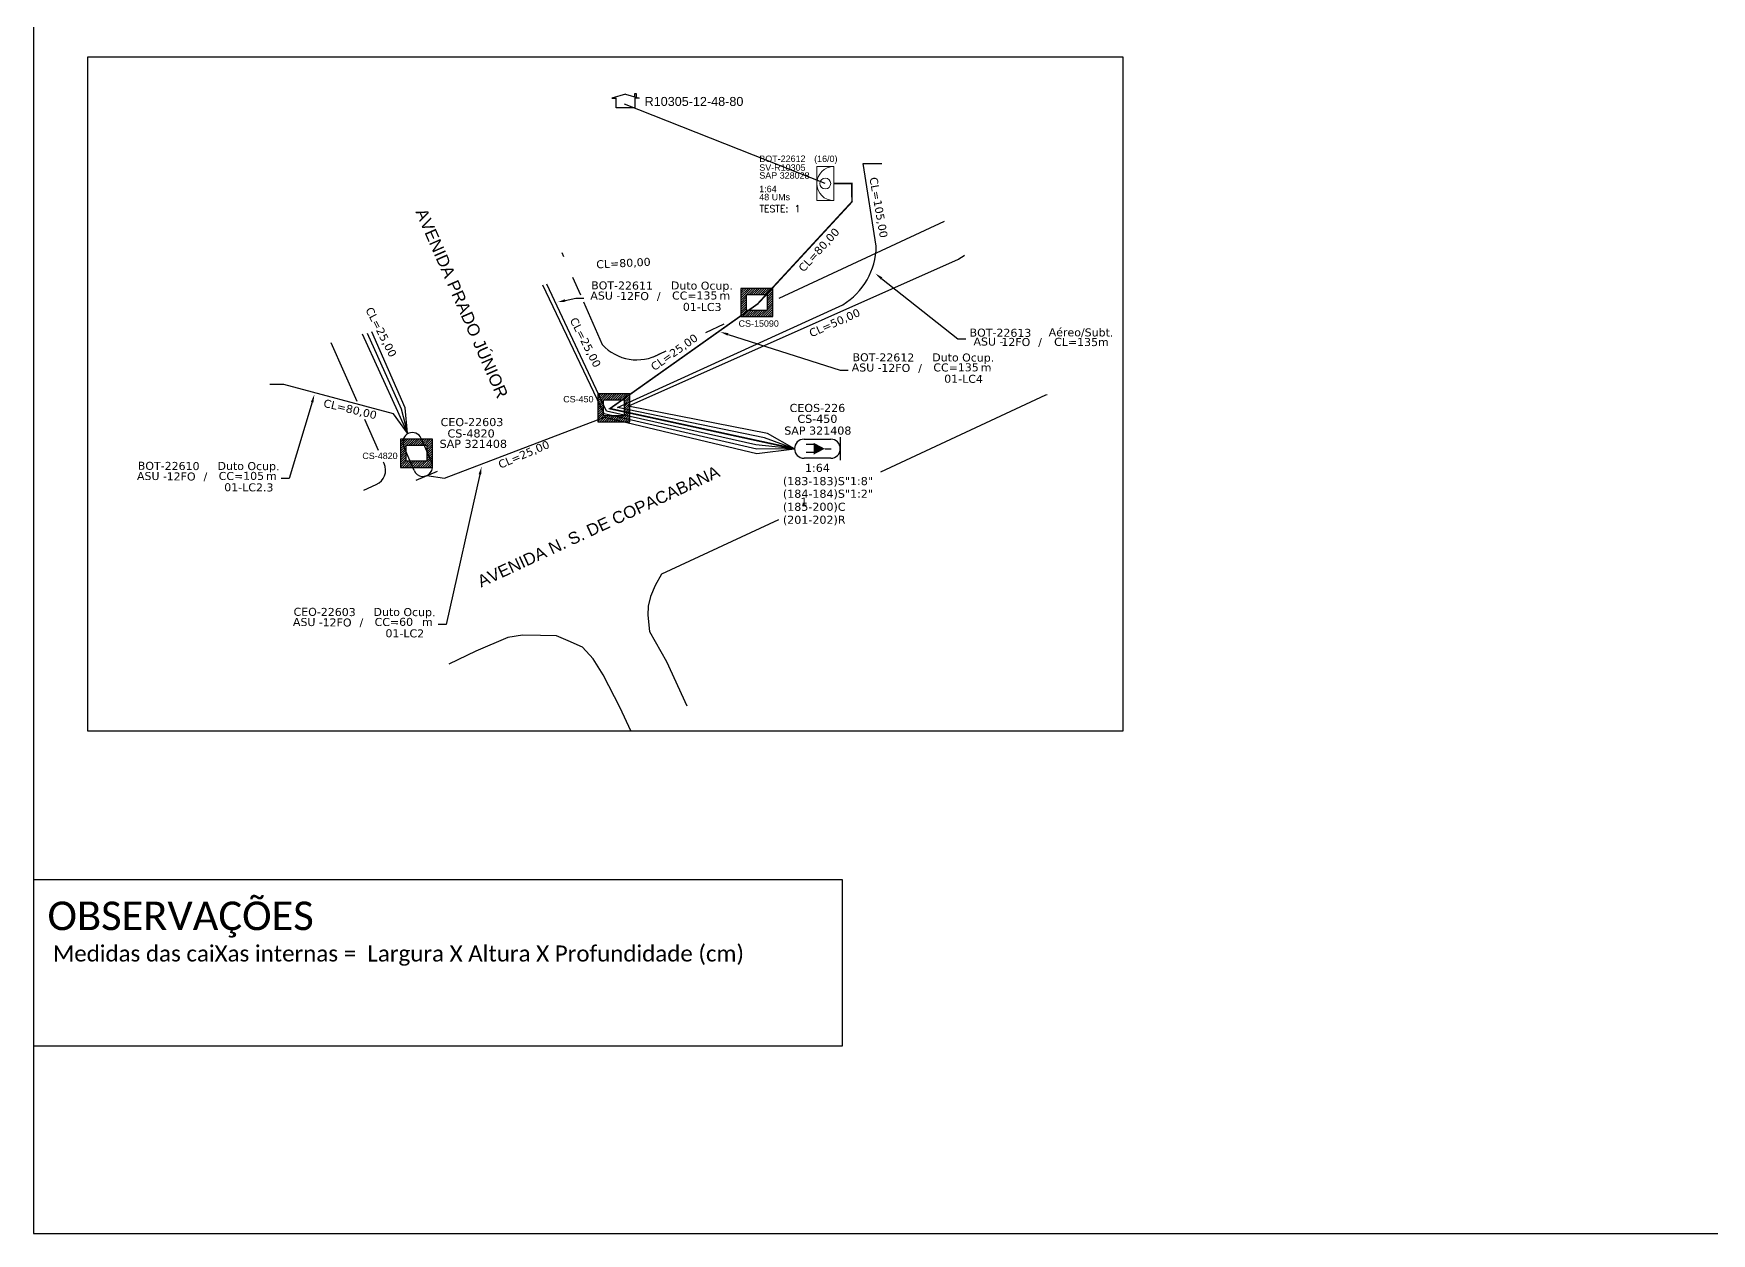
# Model space of a CAD drawing. Extents: x -89 to 749, y 705 to 1299.
# Drawn here: x -89.3 to 330, y 705 to 1004.8 of the extents above; entities that cross this region are included whole.
import ezdxf
from ezdxf import colors
from ezdxf.entities.mleader import LeaderData, LeaderLine
from ezdxf.enums import TextEntityAlignment as Align
from ezdxf.math import Vec2, Vec3

# ---------------------------------------------------------------- set-up
doc = ezdxf.new("R2010")
doc.units = 0
for name, color, linetype in [('10.1-Caixas Subterrâneas', 5, 'Continuous'), ('20.4-CEOS', 1, 'Continuous'), ('20.5-CEO', 1, 'Continuous'), ('CAP a instalar', 1, 'Continuous'), ('celulas gpon', 7, 'Continuous'), ('label_cabos', 7, 'Continuous'), ('Legenda', 1, 'Continuous'), ('QUADRA', 7, 'Continuous'), ('Segmento de Logradouro Texto', 238, 'Continuous'), ('surveys', 7, 'Continuous'), ('surveys legendas', 7, 'Continuous')]:
    doc.layers.add(name, color=color, linetype=linetype)
doc.layers.add("20.0-LEGENDA DOS CDO'S", color=1, linetype='Continuous', lineweight=0)
doc.layers.add('20.1-CDO_INTERIOR', color=1, linetype='Continuous', lineweight=0)
doc.layers.add('DROP DE CLIENTE', color=140, linetype='Continuous', plot=False)
doc.layers.add('EXTRA', color=50, linetype='Continuous', plot=False)
doc.styles.add('ARIAL', font='arial.ttf')
doc.styles.add('DIGICADE', font='')
doc.styles.add('ROMANS', font='romans')
doc.styles.add('siredit', font='verdana.ttf')
doc.styles.get("Standard").update_dxf_attribs({"font": 'arial.ttf'})
doc.styles.add('WMF-Calibri0', font='calibri.ttf')
doc.styles.get('DIGICADE').set_extended_font_data('Arial')
doc.linetypes.add('FENCELINE1', pattern='A,0.25,-0.1,[133,ltypeshp.shx,S=0.1,R=0,X=-0.1,Y=0],-0.1,1', length=1.45)

# ---------------------------------------------------------------- blocks, each defined once
blk = doc.blocks.new('*X72')
at = {"color": 0, "linetype": 'Continuous'}
for p, q in [((-1.25, 0.34099), (-0.49099, 1.1)), ((-1.25, 0.517767), (-0.667767, 1.1)), ((-1.25, 0.694544), (-0.844544, 1.1)), ((-1.25, 0.87132), (-1.02132, 1.1)), ((-1.25, 1.048097), (-1.198097, 1.1)), ((-1.25, 0.164214), (-0.8035, 0.610714)), ((-1.25, -0.012563), (-0.8035, 0.433937)), ((-1.25, -0.18934), (-0.8035, 0.25716)), ((-1.25, -0.366117), (-0.8035, 0.080383)), ((-0.789214, 0.625), (-0.314214, 1.1)), ((-0.612437, 0.625), (-0.137437, 1.1)), ((-0.43566, 0.625), (0.03934, 1.1)), ((-0.258883, 0.625), (0.216117, 1.1)), ((-0.082107, 0.625), (0.392893, 1.1)), ((0.09467, 0.625), (0.56967, 1.1)), ((0.271447, 0.625), (0.746447, 1.1)), ((0.448223, 0.625), (0.923223, 1.1)), ((0.625, 0.625), (1.1, 1.1)), ((0.801777, 0.625), (1.25, 1.073223)), ((0.8035, 0.449947), (1.25, 0.896447)), ((0.8035, 0.27317), (1.25, 0.71967)), ((0.8035, 0.096393), (1.25, 0.542893)), ((0.8035, -0.080383), (1.25, 0.366117)), ((0.8035, -0.25716), (1.25, 0.18934)), ((0.8035, -0.433937), (1.25, 0.012563)), ((-1.25, -0.542893), (-0.8035, -0.096393)), ((-1.25, -0.71967), (-0.8035, -0.27317)), ((-1.25, -0.896447), (-0.8035, -0.449947)), ((-1.25, -1.073223), (-0.801777, -0.625)), ((-1.1, -1.1), (-0.625, -0.625)), ((-0.923223, -1.1), (-0.448223, -0.625)), ((-0.746447, -1.1), (-0.271447, -0.625)), ((-0.56967, -1.1), (-0.09467, -0.625)), ((-0.392893, -1.1), (0.082107, -0.625)), ((-0.216117, -1.1), (0.258883, -0.625)), ((-0.03934, -1.1), (0.43566, -0.625)), ((0.137437, -1.1), (0.612437, -0.625)), ((0.314214, -1.1), (0.789214, -0.625)), ((0.49099, -1.1), (1.25, -0.34099)), ((0.667767, -1.1), (1.25, -0.517767)), ((0.8035, -0.610714), (1.25, -0.164214)), ((0.844544, -1.1), (1.25, -0.694544)), ((1.02132, -1.1), (1.25, -0.87132)), ((1.198097, -1.1), (1.25, -1.048097))]:
    blk.add_line(p, q, dxfattribs=at)
blk = doc.blocks.new('MANHOLE_MQ')
at = {"color": 0, "linetype": 'Continuous'}
for p, q in [((0.00000623, 0.00000569), (-0.00000627, 0.00000569)), ((-0.00000627, 0.00000569), (-0.00000627, -0.00000531)), ((-0.00000404, 0.00000331), (0.00000399, 0.00000331)), ((-0.00000404, -0.00000294), (-0.00000404, 0.00000331)), ((0.00000399, 0.00000331), (0.00000399, -0.00000294)), ((0.00000623, -0.00000531), (0.00000623, 0.00000569)), ((-0.00000627, -0.00000531), (0.00000623, -0.00000531)), ((0.00000399, -0.00000294), (-0.00000404, -0.00000294)), ((0.00000399, -0.00000294), (0.00000399, -0.00000294))]:
    blk.add_line(p, q, dxfattribs=at)
at = {"color": 0, "linetype": 'Continuous', "xscale": 5e-06, "yscale": 5e-06, "zscale": 1e-05}
blk.add_blockref('*X72', (-0.00000002, 0.00000019), dxfattribs=at)
blk = doc.blocks.new('*U98')
at = {"layer": '20.4-CEOS', "color": 7, "style": 'siredit'}
for tag, p in [('FIBRAS_SPLITTER', (0, 0)), ('FIBRAS_TOP_C', (0, -4.13)), ('RESERVA_FINAIS', (0, -5.46))]:
    blk.add_attdef(tag, p, '', height=1.01, dxfattribs=at)
for tag, p, flags in [('ID_ATIVIDADE', (0, -6.77), 3), ('QTDE', (0, -9.4), 1), ('FATOR', (0, -8.09), 1), ('FID', (0, -10.71), 1)]:
    blk.add_attdef(tag, p, '', height=1.01, dxfattribs=dict(at, flags=flags))
blk = doc.blocks.new('*U99')
at = {"layer": '20.4-CEOS', "color": 7, "style": 'siredit'}
blk.add_attdef('FIBRAS_SPLITTER', (0, 0), '', height=1.01, dxfattribs=at)
for tag, p, flags in [('ID_ATIVIDADE', (0, -1.48), 3), ('FATOR', (0, -2.79), 1), ('QTDE', (0, -4.11), 1), ('FID', (0, -5.42), 1)]:
    blk.add_attdef(tag, p, '', height=1.01, dxfattribs=dict(at, flags=flags))
blk = doc.blocks.new('LEGENDA DOS CABOS')
at = {"layer": 'EXTRA', "color": 0, "style": 'siredit'}
for tag, p in [('ID', (4.6, 0.97)), ('XX', (9.03, 0.97))]:
    blk.add_attdef(tag, text='', height=0.48, rotation=359.69, dxfattribs=at).set_placement(p, align=Align.MIDDLE_CENTER)
at = {"layer": 'Legenda', "color": 0, "style": 'siredit'}
for tag, p in [('TIPO_CABO', (1.31, 0)), ('CABO', (4.69, -0.05)), ('/', (6.81, -0.05)), ('METROS', (10.03, -0.05))]:
    blk.add_attdef(tag, text='', height=0.8, rotation=359.69, dxfattribs=at).set_placement(p, align=Align.MIDDLE_CENTER)
blk = doc.blocks.new('Inst CB DT OCUP CFOA-SM-ASU-120-S-12')
at = {"layer": 'label_cabos', "color": 0, "style": 'siredit'}
for tag, flags, p in [('ID_ATIVIDADE', 3, (1.31, 2.67)), ('FATOR', 1, (11.56, 2.55))]:
    blk.add_attdef(tag, text='', height=1, rotation=359.69, dxfattribs=dict(at, flags=flags)).set_placement(p, align=Align.MIDDLE_CENTER)
for tag, p in [('TIPO_CABO', (1.26, 0)), ('DESTINO_CABO', (3.13, 1.26)), ('CABO', (4.69, -0.05)), ('/', (7.71, -0.05)), ('LANCE', (10.91, 0)), ('TIPO_CABO', (13.11, 1.24)), ('UND', (15.96, 0)), ('FID', (13.15, -1.41))]:
    blk.add_attdef(tag, text='', height=1, rotation=359.69, dxfattribs=at).set_placement(p, align=Align.MIDDLE_CENTER)
blk.add_attdef('QTDE', (12.43, -0.47), '', height=1, rotation=359.69, dxfattribs=at)
blk = doc.blocks.new('Inst CDOI-64')
at = {"layer": '20.1-CDO_INTERIOR', "color": 1, "lineweight": 18}
blk.add_lwpolyline([(-2.12, -2.13), (-2.12, 2.12), (0, 2.12), (0.01, -2.13)], close=True, dxfattribs=at)
blk.add_circle((-1.06, 0), 0.68, dxfattribs=at)
blk.add_arc((0.01, 0), 2.13, 90.0276, 270.0276, dxfattribs=at)
at = {"layer": "20.0-LEGENDA DOS CDO'S"}
for tag, p, style, flags in [('ID_ATIVIDADE', (-9.3, 3.78), 'ARIAL', 3), ('FATOR', (-1.5, 3.78), 'ARIAL', 1), ('QTDE', (-9.18, -3.66), 'DIGICADE', 3)]:
    blk.add_attdef(tag, p, '', height=0.8, rotation=0.118, dxfattribs=dict(at, style=style, flags=flags))
at = {"layer": "20.0-LEGENDA DOS CDO'S", "style": 'ARIAL'}
for tag, p, rotation in [('SURVEY', (-9.3, 1.6), 359.9724), ('FID', (-9.3, 2.69), 0.118), ('SAP', (-9.3, 0.61), 359.9724), ('1:XX', (-9.31, -1.08), 359.9724), ('UMS', (-9.31, -2.09), 359.9724)]:
    blk.add_attdef(tag, p, '', height=0.8, rotation=rotation, dxfattribs=at)
blk.add_attdef('FIBRAS_UTILIZADAS', text='', height=0.8, rotation=359.9724, dxfattribs=at).set_placement((-0.99, 2.69), align=Align.CENTER)
blk = doc.blocks.new('Teste  FTTH')
at = {"color": 0, "lineweight": 0, "style": 'ROMANS'}
for tag, p in [('TESTE', (-2.3, -0.29)), ('QTDE', (0.21, -0.29))]:
    blk.add_attdef(tag, p, '', height=0.48, dxfattribs=at)
for tag, p, flags in [('FID', (-2.23, -1.25), 1), ('FATOR', (-2.23, -2.03), 3), ('ID_ATIVIDADE', (-2.23, -2.72), 3)]:
    blk.add_attdef(tag, p, '', height=0.48, dxfattribs=dict(at, flags=flags))
blk = doc.blocks.new('SURVEY_SURVEY')
for p, q in [((0, 0.0000152), (-0.0000151, 0.0000108)), ((-0.0000151, 0.0000108), (-0.0000104, 0.0000108)), ((-0.0000103, 0), (-0.0000103, 0.0000108)), ((0.0000103, 0), (-0.0000103, 0)), ((0, 0.0000152), (0.0000151, 0.0000108)), ((0.0000101, 0.0000159), (0.0000117, 0.0000159)), ((0.0000101, 0.0000123), (0.0000101, 0.0000159)), ((0.0000151, 0.0000108), (0.0000103, 0.0000108)), ((0.0000103, 0.0000108), (0.0000103, 0)), ((0.0000117, 0.0000159), (0.0000117, 0.0000119))]:
    blk.add_line(p, q)

msp = doc.modelspace()

# ---------------------------------------------------------------- linework, layer by layer
msp.add_lwpolyline([(-89.32, 705.02), (749.25, 705.02), (749.25, 1299.02), (-89.32, 1299.02), (-89.32, 705.02)])
at = {"color": 7}
for points in [[(-75.87, 830.61), (182.97, 830.61), (182.97, 998.96), (-75.87, 998.96)], [(-89.24, 793.42), (112.74, 793.42), (112.74, 751.85), (-89.24, 751.85)]]:
    msp.add_lwpolyline(points, close=True, dxfattribs=at)
at = {"layer": '20.4-CEOS', "color": 5}
for p, q in [((103.21, 903.48), (109.9, 903.48)), ((109.9, 898.72), (103.21, 898.72))]:
    msp.add_line(p, q, dxfattribs=at)
for points in [[(105.77, 902.14), (103.74, 902.14)], [(112.28, 903.97), (112.28, 898.22)], [(105.77, 900.15), (103.74, 900.15)], [(108.4, 901.1), (110.01, 901.1)]]:
    msp.add_lwpolyline(points, dxfattribs=at)
msp.add_lwpolyline([(108.4, 901.1, 0, 2.94, 0), (105.64, 901.1, 2.94, 2.94, 0)], format="xyseb", dxfattribs=at)
for centre, start, end in [((103.21, 901.1), 90, 270), ((109.9, 901.1), 270, 90)]:
    msp.add_arc(centre, 2.38, start, end, dxfattribs=at)
at = {"layer": '20.5-CEO', "color": 7}
for p, q in [((5.8, 895.63), (3.16, 901.81)), ((7.56, 903.69), (10.2, 897.52))]:
    msp.add_line(p, q, dxfattribs=at)
msp.add_lwpolyline([(6.28, 893.24), (11.59, 895.51)], dxfattribs=at)
for centre, start, end in [((5.36, 902.75), 23.1384, 203.1384), ((8, 896.57), 203.1384, 23.1384)]:
    msp.add_arc(centre, 2.39, start, end, dxfattribs=at)
at = {"layer": 'CAP a instalar', "color": 7, "linetype": 'FENCELINE1', "ltscale": 5}
for points in [[(100.83, 901.1), (93.35, 903.82), (56.64, 911.43), (112.91, 937.08, 0.257674), (121.27, 951.7), (117.96, 972.37), (122.62, 972.37)], [(100.83, 901.1), (94.05, 904.88), (59.28, 911.76), (141.78, 948.47, 0.006548), (143.33, 949.49)]]:
    msp.add_lwpolyline(points, format="xyb", dxfattribs=at)
at = {"layer": 'CAP a instalar', "linetype": 'FENCELINE1', "ltscale": 5}
msp.add_lwpolyline([(100.83, 901.1, 0.4, 0.4, 0), (54.7, 911.11, 0.4, 0.4, 0), (91.62, 937.27, 0.4, 0.4, 0), (115.21, 962.82, 0.4, 0.4, 0), (115.14, 967.36, 0.4, 0.4, 0), (110.65, 967.36, 0.4, 0.4, 0)], format="xyseb", dxfattribs=at)
at = {"layer": 'CAP a instalar', "color": 7, "linetype": 'FENCELINE1', "ltscale": 5}
for points in [[(100.83, 901.1), (91.45, 900.97), (53.28, 909.84), (37.91, 941.96)], [(100.83, 901.1), (91.14, 902.1), (53.88, 910.51), (38.94, 942.24)], [(4.12, 904.95), (1.69, 910.41), (-7.08, 929.7)], [(-5.92, 930.01), (2.55, 911.1), (4.12, 904.95)], [(4.12, 904.95), (3.58, 911.33), (-4.82, 930.31)], [(4.12, 904.95), (0.59, 909.85), (-26.77, 917.15), (-30.31, 917.15)], [(8.94, 894.37), (13.4, 893.74), (53.32, 909.01), (91.39, 899.9), (100.83, 901.1)]]:
    msp.add_lwpolyline(points, dxfattribs=at)
at = {"layer": 'DROP DE CLIENTE'}
msp.add_lwpolyline([(108.53, 967.36), (58.38, 987.23)], dxfattribs=at)
at = {"layer": 'QUADRA', "color": 4}
for points in [[(96.98, 938.68), (138.34, 957.92)], [(45.38, 943.99), (47.34, 939.54)], [(48.09, 937.81), (52.79, 927.12)], [(78.65, 930.15), (83.23, 932.28)], [(-8.49, 912.91), (-14.93, 927.56)], [(163.98, 914.6), (163.58, 914.51), (122.31, 895.26)], [(-3.12, 900.65), (-6.52, 908.41)], [(96.81, 883.36), (67.58, 869.72), (65.98, 866.89), (64.84, 864.19), (64.25, 861.79), (64.2, 859.47), (64.63, 855.43), (68.83, 847.97), (73.94, 836.88)], [(59.91, 830.61), (57.31, 836.39), (53.05, 844.59), (50.5, 848.56), (47.88, 851.53), (44.31, 853.12), (41.36, 854.34), (37.35, 854.44), (32.9, 854.53), (29.2, 853.9), (21.21, 850.49), (14.49, 847.28)]]:
    msp.add_lwpolyline(points, dxfattribs=at)
at = {"layer": 'QUADRA', "color": 8}
for points in [[(42.68, 950.16), (43.12, 949.15)], [(65.59, 924.08), (68.73, 925.54)]]:
    msp.add_lwpolyline(points, dxfattribs=at)
at = {"layer": 'QUADRA', "color": 4}
msp.add_lwpolyline([(-6.8, 890.71), (-3.68, 892.14, 0.409456), (-1.68, 897.38), (-1.85, 897.77)], format="xyb", dxfattribs=at)
msp.add_arc((61.42, 935), 11.69, 222.3923, 298.999, dxfattribs=at)

# ---------------------------------------------------------------- block references
at = {"color": 0, "lineweight": 0, "xscale": 2, "yscale": 2, "zscale": 2}
msp.add_blockref('Inst CDOI-64', (110.64, 967.36), dxfattribs=at).add_auto_attribs({'FIBRAS_UTILIZADAS': '(16/0)', 'SURVEY': 'SV-R10305', 'SAP': 'SAP 328028', '1:XX': '1:64', 'UMS': '48 UMs', 'FID': 'BOT-22612'})
at = {"layer": '10.1-Caixas Subterrâneas', "color": 30, "xscale": 639575.1086223164, "yscale": 639575.1086223164, "zscale": 639575.1086223164, "rotation": 180.0000000000629}
for p in [(91.42, 937.75), (55.69, 911.43), (6.37, 900.08)]:
    msp.add_blockref('MANHOLE_MQ', p, dxfattribs=at)
at = {"layer": "20.0-LEGENDA DOS CDO'S", "lineweight": 0, "xscale": 3.500999999999984, "yscale": 3.500999999999985, "zscale": 3.500999999999985, "rotation": 0.004078562105398202}
msp.add_blockref('Teste  FTTH', (100.11, 961.25), dxfattribs=at).add_auto_attribs({'TESTE': 'TESTE:', 'QTDE': '1'})
at = {"layer": '20.4-CEOS', "color": 0, "lineweight": 0}
ref = msp.add_blockref('*U98', (97.93, 892), dxfattribs=dict(at, xscale=2.000001, yscale=2.000001, zscale=2.000001))
ref.add_attrib('FIBRAS_SPLITTER', '(183-183)S"1:8"', (97.93, 892), dxfattribs={"color": 7, "height": 2.0194, "style": 'siredit'})
ref.add_attrib('FIBRAS_TOP_C', '(185-200)C', (97.93, 885.58), dxfattribs={"color": 7, "height": 2.019, "style": 'siredit'})
ref.add_attrib('RESERVA_FINAIS', '(201-202)R', (97.93, 882.34), dxfattribs={"color": 7, "height": 2.019, "style": 'siredit'})
at = {"layer": '20.4-CEOS', "color": 0, "lineweight": 0, "xscale": 2.000001, "yscale": 2.000001, "zscale": 2.000001}
msp.add_blockref('*U99', (97.93, 888.84), dxfattribs=at).add_auto_attribs({'FIBRAS_SPLITTER': '(184-184)S"1:2"'})
at = {"layer": 'label_cabos', "color": 0, "lineweight": 0}
ref = msp.add_blockref('Inst CB DT OCUP CFOA-SM-ASU-120-S-12', (51.48, 939.36), dxfattribs=dict(at, xscale=2, yscale=2, zscale=2))
ref.add_attrib('DESTINO_CABO', 'BOT-22611', dxfattribs={"color": 0, "height": 2, "rotation": 359.69, "style": 'siredit'}).set_placement((57.74, 941.88), align=Align.MIDDLE_CENTER)
ref.add_attrib('CABO', '12FO', dxfattribs={"color": 0, "height": 2, "rotation": 359.69, "style": 'siredit'}).set_placement((60.85, 939.25), align=Align.MIDDLE_CENTER)
ref.add_attrib('TIPO_CABO', 'Duto Ocup.', dxfattribs={"color": 0, "height": 2, "rotation": 359.69, "style": 'siredit'}).set_placement((77.69, 941.85), align=Align.MIDDLE_CENTER)
ref.add_attrib('/', '/', dxfattribs={"color": 0, "height": 2, "rotation": 359.69, "style": 'siredit'}).set_placement((66.91, 939.25), align=Align.MIDDLE_CENTER)
ref.add_attrib('TIPO_CABO', 'ASU - ', dxfattribs={"color": 0, "height": 2, "rotation": 359.69, "style": 'siredit'}).set_placement((54, 939.35), align=Align.MIDDLE_CENTER)
ref.add_attrib('FID', '01-LC3', dxfattribs={"color": 0, "height": 2, "rotation": 359.69, "style": 'siredit'}).set_placement((77.77, 936.53), align=Align.MIDDLE_CENTER)
ref.add_attrib('LANCE', 'CC=', dxfattribs={"color": 0, "height": 2, "rotation": 359.69, "style": 'siredit'}).set_placement((73.3, 939.36), align=Align.MIDDLE_CENTER)
ref.add_attrib('QTDE', '135', (76.33, 938.41), dxfattribs={"color": 0, "height": 2, "rotation": 359.69, "style": 'siredit'})
ref.add_attrib('UND', 'm', dxfattribs={"color": 0, "height": 2, "rotation": 359.69, "style": 'siredit'}).set_placement((83.41, 939.36), align=Align.MIDDLE_CENTER)
ref = msp.add_blockref('LEGENDA DOS CABOS', (143.82, 926.82), dxfattribs=dict(at, xscale=2, yscale=2, zscale=2))
ref.add_attrib('ID', 'BOT-22613', dxfattribs={"color": 0, "height": 2, "rotation": 359.69, "style": 'siredit'}).set_placement((152.3, 930.08), align=Align.MIDDLE_CENTER)
ref.add_attrib('CABO', '12FO', dxfattribs={"color": 0, "height": 2, "rotation": 359.69, "style": 'siredit'}).set_placement((156.14, 927.77), align=Align.MIDDLE_CENTER)
ref.add_attrib('METROS', 'CL=135m', dxfattribs={"color": 0, "height": 2, "rotation": 359.69, "style": 'siredit'}).set_placement((172.53, 927.77), align=Align.MIDDLE_CENTER)
ref.add_attrib('XX', 'Aéreo/Subt.', dxfattribs={"color": 0, "height": 2, "rotation": 359.69, "style": 'siredit'}).set_placement((172.43, 930.17), align=Align.MIDDLE_CENTER)
ref.add_attrib('/', '/', dxfattribs={"color": 0, "height": 2, "rotation": 359.69, "style": 'siredit'}).set_placement((162.2, 927.77), align=Align.MIDDLE_CENTER)
ref.add_attrib('TIPO_CABO', 'ASU -', dxfattribs={"color": 0, "height": 2, "rotation": 359.69, "style": 'siredit'}).set_placement((149.3, 927.87), align=Align.MIDDLE_CENTER)
ref = msp.add_blockref('Inst CB DT OCUP CFOA-SM-ASU-120-S-12', (116.78, 921.4), dxfattribs=dict(at, xscale=2, yscale=2, zscale=2))
ref.add_attrib('DESTINO_CABO', 'BOT-22612', dxfattribs={"color": 0, "height": 2, "rotation": 359.69, "style": 'siredit'}).set_placement((123.05, 923.92), align=Align.MIDDLE_CENTER)
ref.add_attrib('CABO', '12FO', dxfattribs={"color": 0, "height": 2, "rotation": 359.69, "style": 'siredit'}).set_placement((126.15, 921.29), align=Align.MIDDLE_CENTER)
ref.add_attrib('TIPO_CABO', 'Duto Ocup.', dxfattribs={"color": 0, "height": 2, "rotation": 359.69, "style": 'siredit'}).set_placement((143, 923.89), align=Align.MIDDLE_CENTER)
ref.add_attrib('/', '/', dxfattribs={"color": 0, "height": 2, "rotation": 359.69, "style": 'siredit'}).set_placement((132.21, 921.29), align=Align.MIDDLE_CENTER)
ref.add_attrib('TIPO_CABO', 'ASU - ', dxfattribs={"color": 0, "height": 2, "rotation": 359.69, "style": 'siredit'}).set_placement((119.31, 921.39), align=Align.MIDDLE_CENTER)
ref.add_attrib('FID', '01-LC4', dxfattribs={"color": 0, "height": 2, "rotation": 359.69, "style": 'siredit'}).set_placement((143.08, 918.57), align=Align.MIDDLE_CENTER)
ref.add_attrib('LANCE', 'CC=', dxfattribs={"color": 0, "height": 2, "rotation": 359.69, "style": 'siredit'}).set_placement((138.6, 921.4), align=Align.MIDDLE_CENTER)
ref.add_attrib('QTDE', '135', (141.64, 920.45), dxfattribs={"color": 0, "height": 2, "rotation": 359.69, "style": 'siredit'})
ref.add_attrib('UND', 'm', dxfattribs={"color": 0, "height": 2, "rotation": 359.69, "style": 'siredit'}).set_placement((148.71, 921.4), align=Align.MIDDLE_CENTER)
ref = msp.add_blockref('Inst CB DT OCUP CFOA-SM-ASU-120-S-12', (-61.81, 894.28), dxfattribs=dict(at, xscale=2, yscale=2, zscale=2))
ref.add_attrib('DESTINO_CABO', 'BOT-22610', dxfattribs={"color": 0, "height": 2, "rotation": 359.69, "style": 'siredit'}).set_placement((-55.55, 896.8), align=Align.MIDDLE_CENTER)
ref.add_attrib('CABO', '12FO', dxfattribs={"color": 0, "height": 2, "rotation": 359.69, "style": 'siredit'}).set_placement((-52.44, 894.17), align=Align.MIDDLE_CENTER)
ref.add_attrib('TIPO_CABO', 'Duto Ocup.', dxfattribs={"color": 0, "height": 2, "rotation": 359.69, "style": 'siredit'}).set_placement((-35.6, 896.77), align=Align.MIDDLE_CENTER)
ref.add_attrib('/', '/', dxfattribs={"color": 0, "height": 2, "rotation": 359.69, "style": 'siredit'}).set_placement((-46.38, 894.17), align=Align.MIDDLE_CENTER)
ref.add_attrib('TIPO_CABO', 'ASU - ', dxfattribs={"color": 0, "height": 2, "rotation": 359.69, "style": 'siredit'}).set_placement((-59.29, 894.27), align=Align.MIDDLE_CENTER)
ref.add_attrib('FID', '01-LC2.3', dxfattribs={"color": 0, "height": 2, "rotation": 359.69, "style": 'siredit'}).set_placement((-35.52, 891.45), align=Align.MIDDLE_CENTER)
ref.add_attrib('LANCE', 'CC=', dxfattribs={"color": 0, "height": 2, "rotation": 359.69, "style": 'siredit'}).set_placement((-39.99, 894.28), align=Align.MIDDLE_CENTER)
ref.add_attrib('QTDE', '105', (-36.95, 893.33), dxfattribs={"color": 0, "height": 2, "rotation": 359.69, "style": 'siredit'})
ref.add_attrib('UND', 'm', dxfattribs={"color": 0, "height": 2, "rotation": 359.69, "style": 'siredit'}).set_placement((-29.88, 894.28), align=Align.MIDDLE_CENTER)
ref = msp.add_blockref('Inst CB DT OCUP CFOA-SM-ASU-120-S-12', (-22.84, 857.8), dxfattribs=dict(at, xscale=2, yscale=2, zscale=2))
ref.add_attrib('DESTINO_CABO', 'CEO-22603', dxfattribs={"color": 0, "height": 2, "rotation": 359.69, "style": 'siredit'}).set_placement((-16.58, 860.32), align=Align.MIDDLE_CENTER)
ref.add_attrib('CABO', '12FO', dxfattribs={"color": 0, "height": 2, "rotation": 359.69, "style": 'siredit'}).set_placement((-13.47, 857.69), align=Align.MIDDLE_CENTER)
ref.add_attrib('TIPO_CABO', 'Duto Ocup.', dxfattribs={"color": 0, "height": 2, "rotation": 359.69, "style": 'siredit'}).set_placement((3.38, 860.29), align=Align.MIDDLE_CENTER)
ref.add_attrib('/', '/', dxfattribs={"color": 0, "height": 2, "rotation": 359.69, "style": 'siredit'}).set_placement((-7.41, 857.69), align=Align.MIDDLE_CENTER)
ref.add_attrib('TIPO_CABO', 'ASU - ', dxfattribs={"color": 0, "height": 2, "rotation": 359.69, "style": 'siredit'}).set_placement((-20.32, 857.79), align=Align.MIDDLE_CENTER)
ref.add_attrib('FID', '01-LC2', dxfattribs={"color": 0, "height": 2, "rotation": 359.69, "style": 'siredit'}).set_placement((3.45, 854.97), align=Align.MIDDLE_CENTER)
ref.add_attrib('LANCE', 'CC=', dxfattribs={"color": 0, "height": 2, "rotation": 359.69, "style": 'siredit'}).set_placement((-1.02, 857.8), align=Align.MIDDLE_CENTER)
ref.add_attrib('QTDE', '60', (2.02, 856.85), dxfattribs={"color": 0, "height": 2, "rotation": 359.69, "style": 'siredit'})
ref.add_attrib('UND', 'm', dxfattribs={"color": 0, "height": 2, "rotation": 359.69, "style": 'siredit'}).set_placement((9.09, 857.8), align=Align.MIDDLE_CENTER)
at = {"layer": 'surveys', "color": 255, "xscale": 225456.9796574844, "yscale": 225456.9796574844, "zscale": 225456.9796574844}
msp.add_blockref('SURVEY_SURVEY', (58.63, 986.29), dxfattribs=at)

# ---------------------------------------------------------------- texts
at = {"color": 7, "style": 'WMF-Calibri0'}
msp.add_text('OBSERVAÇÕES', height=7.1308, dxfattribs=at).set_placement((-85.83, 780.81))
at = {"color": 7, "insert": (-84.48, 776.97), "char_height": 4, "width": 658.8434, "attachment_point": 1, "style": 'WMF-Calibri0'}
msp.add_mtext('Medidas das caiXas internas =  Largura X Altura X Profundidade (cm)', dxfattribs=at)
at = {"layer": '10.1-Caixas Subterrâneas', "color": 30, "style": 'ARIAL'}
for s, p in [('CS-15090', (86.86, 931.58)), ('CS-450', (43.04, 912.68)), ('CS-4820', (-7.16, 898.51))]:
    msp.add_text(s, height=1.6, dxfattribs=at).set_placement(p)
at = {"layer": '20.4-CEOS', "color": 5, "style": 'siredit'}
for s, p in [('CEOS-226', (106.56, 912.29)), ('SAP 321408', (106.66, 906.64)), ('CS-450', (106.56, 909.58))]:
    msp.add_text(s, height=2.019, dxfattribs=at).set_placement(p, align=Align.TOP_CENTER)
at = {"layer": '20.4-CEOS', "color": 7, "style": 'siredit'}
for s, p in [('CEO-22603', (20.24, 908.77)), ('1:64', (106.56, 897.33))]:
    msp.add_text(s, height=2.019, dxfattribs=at).set_placement(p, align=Align.TOP_CENTER)
msp.add_text('1', height=2.02, dxfattribs=at).set_placement((102.35, 886.85))
at = {"layer": '20.5-CEO', "color": 7, "style": 'siredit'}
for s, p in [('CS-4820', (20.02, 905.93)), ('SAP 321408', (20.57, 903.34))]:
    msp.add_text(s, height=2.028, dxfattribs=at).set_placement(p, align=Align.TOP_CENTER)
at = {"layer": 'celulas gpon', "style": 'siredit'}
for s, rotation, p in [('CL=105,00', 280.0231, (119.55, 968.76)), ('CL=80,00', 47.6644, (103.09, 945.09)), ('CL=80,00', 2.9416, (51.35, 946.14)), ('CL=25,00', 297.1643, (-6.45, 935.83)), ('CL=50,00', 23.8393, (105.04, 928.91)), ('CL=25,00', 297.1643, (44.61, 933.25)), ('CL=25,00', 35.437, (65.82, 920.46)), ('CL=80,00', 346.5231, (-17.04, 911.6)), ('CL=25,00', 23.1562, (27.34, 896.08))]:
    msp.add_text(s, height=2, rotation=rotation, dxfattribs=at).set_placement(p)
at = {"layer": 'Segmento de Logradouro Texto', "color": 5, "linetype": 'Continuous', "style": 'DIGICADE'}
for s, rotation, p in [('AVENIDA PRADO JÚNIOR', 293.6671, (6.07, 960.29)), ('AVENIDA N. S. DE COPACABANA', 24.9421, (22.51, 866.38))]:
    msp.add_text(s, height=3, rotation=rotation, dxfattribs=at).set_placement(p)
at = {"layer": 'surveys legendas', "color": 7, "style": 'ARIAL'}
msp.add_text('R10305-12-48-80 ', height=2.2546, dxfattribs=at).set_placement((63.37, 986.74))

# ---------------------------------------------------------------- leaders
at = {"layer": 'label_cabos', "color": 0, "lineweight": 0}
ml = msp.add_multileader_mtext('Standard', dxfattribs=at)
ml.set_content('')
ml.set_leader_properties()
ml.build(insert=Vec2(0, 0))
ml.multileader.update_dxf_attribs({"text_right_attachment_type": 6, "dogleg_length": 2, "arrow_head_size": 2})
ctx = ml.context
ctx.base_point, ctx.char_height, ctx.arrow_head_size, ctx.landing_gap_size, ctx.plane_origin = Vec3(143.64, 928.56), 0.036, 2, 0.018, Vec3(121.01, 944.9)
ctx.right_attachment = 6
notes = []
notes.append((ctx, [(0, (1, 1, 0), (141.64, 928.56), (1, 0), 2, [(0, [(121.01, 944.9)], 0, [])])]))
ctx.mtext.insert, ctx.mtext.flow_direction = Vec3(143.66, 928.58), 5
ml = msp.add_multileader_mtext('Standard', dxfattribs=at)
ml.set_content('')
ml.set_leader_properties()
ml.build(insert=Vec2(0, 0))
ml.multileader.update_dxf_attribs({"text_right_attachment_type": 6, "dogleg_length": 2, "arrow_head_size": 2})
ctx = ml.context
ctx.base_point, ctx.char_height, ctx.arrow_head_size, ctx.landing_gap_size, ctx.plane_origin = Vec3(48.21, 938.72), 0.036, 2, 0.018, Vec3(25.58, 955.07)
ctx.right_attachment = 6
notes.append((ctx, [(0, (1, 1, 0), (46.21, 938.72), (1, 0), 2, [(0, [(41.6, 937.71)], 0, [])])]))
ctx.mtext.insert, ctx.mtext.flow_direction = Vec3(48.23, 938.74), 5
ml = msp.add_multileader_mtext('Standard', dxfattribs=at)
ml.set_content('')
ml.set_leader_properties()
ml.build(insert=Vec2(0, 0))
ml.multileader.update_dxf_attribs({"text_right_attachment_type": 6, "dogleg_length": 2, "arrow_head_size": 2})
ctx = ml.context
ctx.base_point, ctx.char_height, ctx.arrow_head_size, ctx.landing_gap_size, ctx.plane_origin = Vec3(114.21, 920.76), 0.036, 2, 0.018, Vec3(91.58, 937.11)
ctx.right_attachment = 6
notes.append((ctx, [(0, (1, 1, 0), (112.21, 920.76), (1, 0), 2, [(0, [(82.32, 930.27)], 0, [])])]))
ctx.mtext.insert, ctx.mtext.flow_direction = Vec3(114.23, 920.78), 5
ml = msp.add_multileader_mtext('Standard', dxfattribs=at)
ml.set_content('')
ml.set_leader_properties()
ml.build(insert=Vec2(0, 0))
ml.multileader.update_dxf_attribs({"text_right_attachment_type": 6, "dogleg_length": 2, "arrow_head_size": 2})
ctx = ml.context
ctx.base_point, ctx.char_height, ctx.arrow_head_size, ctx.landing_gap_size, ctx.plane_origin = Vec3(-27.45, 893.66), 0.036, 2, 0.018, Vec3(-4.78, 913.98)
ctx.right_attachment, ctx.text_align_type = 6, 2
notes.append((ctx, [(0, (1, 1, 0), (-25.41, 893.63), (-1, 0), 2, [(0, [(-19.14, 914.62)], 0, [])])]))
ctx.mtext.insert, ctx.mtext.alignment, ctx.mtext.flow_direction = Vec3(-27.43, 893.68), 3, 5
ml = msp.add_multileader_mtext('Standard', dxfattribs=at)
ml.set_content('')
ml.set_leader_properties()
ml.build(insert=Vec2(0, 0))
ml.multileader.update_dxf_attribs({"text_right_attachment_type": 6, "dogleg_length": 2, "arrow_head_size": 2})
ctx = ml.context
ctx.base_point, ctx.char_height, ctx.arrow_head_size, ctx.landing_gap_size, ctx.plane_origin = Vec3(11.74, 857.18), 0.036, 2, 0.018, Vec3(11.53, 896.21)
ctx.right_attachment, ctx.text_align_type = 6, 2
notes.append((ctx, [(0, (1, 1, 0), (13.78, 857.15), (-1, 0), 2, [(0, [(22.64, 896.59)], 0, [])])]))
ctx.mtext.insert, ctx.mtext.alignment, ctx.mtext.flow_direction = Vec3(11.76, 857.2), 3, 5
for ctx, leaders in notes:
    for number, flags, end, landing, length, lines in leaders:
        leader = LeaderData()
        leader.index, (leader.has_last_leader_line, leader.has_dogleg_vector, leader.attachment_direction) = number, flags
        leader.last_leader_point, leader.dogleg_vector, leader.dogleg_length = Vec3(end), Vec3(landing), length
        for number, points, colour, breaks in lines:
            line = LeaderLine()
            line.index, line.vertices, line.color, line.breaks = number, Vec3.list(points), colors.encode_raw_color(colour), breaks
            leader.lines.append(line)
        ctx.leaders.append(leader)

doc.saveas('drawing.dxf')
